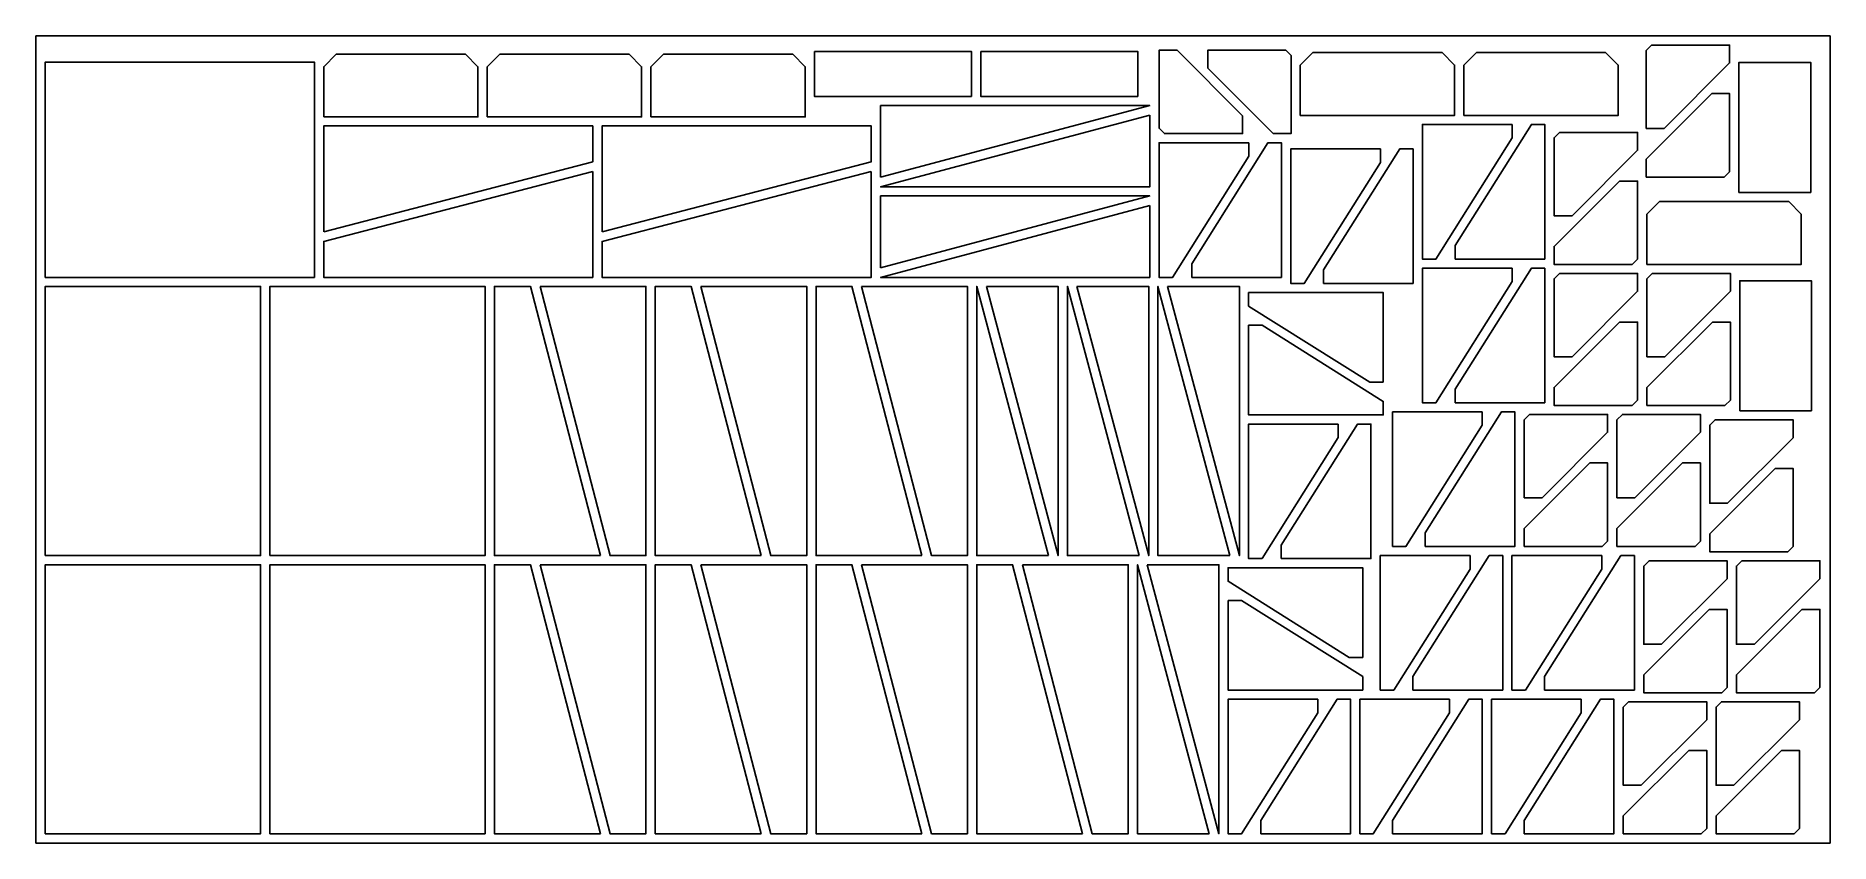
# Model space of a CAD drawing. Header units: metres. Extents: x 0 to 2000, y 0 to 900.
import ezdxf

# ---------------------------------------------------------------- set-up
doc = ezdxf.new("R2010")
doc.units = ezdxf.units.M

msp = doc.modelspace()

# ---------------------------------------------------------------- linework, layer by layer
for points in [[(0, 0), (2000, 0), (2000, 900), (0, 900)], [(1043, 832.4), (1043, 882.4), (868, 882.4), (868, 832.4)], [(1228.4, 832.4), (1228.4, 882.4), (1053.4, 882.4), (1053.4, 832.4)], [(1345, 811), (1272, 884), (1252, 884), (1252, 797), (1258, 791), (1345, 791)], [(1306.2, 864), (1379.2, 791), (1399.2, 791), (1399.2, 878), (1393.2, 884), (1306.2, 884)], [(1409.4, 811.4), (1581.4, 811.4), (1581.4, 867.4), (1567.4, 881.4), (1423.4, 881.4), (1409.4, 867.4)], [(1591.8, 811.4), (1763.8, 811.4), (1763.8, 867.4), (1749.8, 881.4), (1605.8, 881.4), (1591.8, 867.4)], [(1815, 796.8), (1888, 869.8), (1888, 889.8), (1801, 889.8), (1795, 883.8), (1795, 796.8)], [(310.4, 630.8), (310.4, 870.8), (10.4, 870.8), (10.4, 630.8)], [(320.8, 809.6), (492.8, 809.6), (492.8, 865.6), (478.8, 879.6), (334.8, 879.6), (320.8, 865.6)], [(503.2, 809.6), (675.2, 809.6), (675.2, 865.6), (661.2, 879.6), (517.2, 879.6), (503.2, 865.6)], [(685.6, 809.6), (857.6, 809.6), (857.6, 865.6), (843.6, 879.6), (699.6, 879.6), (685.6, 865.6)], [(1898.4, 725.4), (1978.4, 725.4), (1978.4, 870.4), (1898.4, 870.4)], [(941.6, 742.3), (1241.6, 822.3), (941.6, 822.3)], [(1868, 835.6), (1795, 762.6), (1795, 742.6), (1882, 742.6), (1888, 748.6), (1888, 835.6)], [(1241.6, 811.6), (941.6, 731.6), (1241.6, 731.6)], [(1645.6, 801.2), (1545.6, 801.2), (1545.6, 651.2), (1560.6, 651.2), (1645.6, 786.2)], [(1582, 651.2), (1682, 651.2), (1682, 801.2), (1667, 801.2), (1582, 666.2)], [(320.8, 681.6), (620.8, 759.6), (620.8, 799.6), (320.8, 799.6)], [(631.2, 681.6), (931.2, 759.6), (931.2, 799.6), (631.2, 799.6)], [(1352, 780.8), (1252, 780.8), (1252, 630.8), (1267, 630.8), (1352, 765.8)], [(1288.4, 630.8), (1388.4, 630.8), (1388.4, 780.8), (1373.4, 780.8), (1288.4, 645.8)], [(1712.4, 699.4), (1785.4, 772.4), (1785.4, 792.4), (1698.4, 792.4), (1692.4, 786.4), (1692.4, 699.4)], [(1498.8, 774), (1398.8, 774), (1398.8, 624), (1413.8, 624), (1498.8, 759)], [(1435.2, 624), (1535.2, 624), (1535.2, 774), (1520.2, 774), (1435.2, 639)], [(620.8, 748.8), (320.8, 670.8), (320.8, 630.8), (620.8, 630.8)], [(931.2, 748.8), (631.2, 670.8), (631.2, 630.8), (931.2, 630.8)], [(941.6, 641.5), (1241.6, 721.5), (941.6, 721.5)], [(1765.4, 738.2), (1692.4, 665.2), (1692.4, 645.2), (1779.4, 645.2), (1785.4, 651.2), (1785.4, 738.2)], [(1241.6, 710.8), (941.6, 630.8), (1241.6, 630.8)], [(1795.8, 645.2), (1967.8, 645.2), (1967.8, 701.2), (1953.8, 715.2), (1809.8, 715.2), (1795.8, 701.2)], [(1645.6, 641), (1545.6, 641), (1545.6, 491), (1560.6, 491), (1645.6, 626)], [(1582, 491), (1682, 491), (1682, 641), (1667, 641), (1582, 506)], [(10.4, 320.6), (250.4, 320.6), (250.4, 620.6), (10.4, 620.6)], [(260.8, 320.6), (500.8, 320.6), (500.8, 620.6), (260.8, 620.6)], [(629.2, 320.6), (551.2, 620.6), (511.2, 620.6), (511.2, 320.6)], [(562, 620.6), (640, 320.6), (680, 320.6), (680, 620.6)], [(808.4, 320.6), (730.4, 620.6), (690.4, 620.6), (690.4, 320.6)], [(741.2, 620.6), (819.2, 320.6), (859.2, 320.6), (859.2, 620.6)], [(987.6, 320.6), (909.6, 620.6), (869.6, 620.6), (869.6, 320.6)], [(920.4, 620.6), (998.4, 320.6), (1038.4, 320.6), (1038.4, 620.6)], [(1128.8, 320.6), (1048.8, 620.6), (1048.8, 320.6)], [(1059.5, 620.6), (1139.5, 320.6), (1139.5, 620.6)], [(1229.8, 320.6), (1149.8, 620.6), (1149.8, 320.6)], [(1160.5, 620.6), (1240.5, 320.6), (1240.5, 620.6)], [(1330.8, 320.6), (1250.8, 620.6), (1250.8, 320.6)], [(1261.5, 620.6), (1341.5, 320.6), (1341.5, 620.6)], [(1712.4, 542.2), (1785.4, 615.2), (1785.4, 635.2), (1698.4, 635.2), (1692.4, 629.2), (1692.4, 542.2)], [(1815.8, 542.2), (1888.8, 615.2), (1888.8, 635.2), (1801.8, 635.2), (1795.8, 629.2), (1795.8, 542.2)], [(1899.2, 482), (1979.2, 482), (1979.2, 627), (1899.2, 627)], [(1501.8, 513.8), (1501.8, 613.8), (1351.8, 613.8), (1351.8, 598.8), (1486.8, 513.8)], [(1765.4, 581), (1692.4, 508), (1692.4, 488), (1779.4, 488), (1785.4, 494), (1785.4, 581)], [(1868.8, 581), (1795.8, 508), (1795.8, 488), (1882.8, 488), (1888.8, 494), (1888.8, 581)], [(1351.8, 577.4), (1351.8, 477.4), (1501.8, 477.4), (1501.8, 492.4), (1366.8, 577.4)], [(1612.2, 480.8), (1512.2, 480.8), (1512.2, 330.8), (1527.2, 330.8), (1612.2, 465.8)], [(1548.6, 330.8), (1648.6, 330.8), (1648.6, 480.8), (1633.6, 480.8), (1548.6, 345.8)], [(1451.8, 467.2), (1351.8, 467.2), (1351.8, 317.2), (1366.8, 317.2), (1451.8, 452.2)], [(1388.2, 317.2), (1488.2, 317.2), (1488.2, 467.2), (1473.2, 467.2), (1388.2, 332.2)], [(1679, 385), (1752, 458), (1752, 478), (1665, 478), (1659, 472), (1659, 385)], [(1782.4, 385), (1855.4, 458), (1855.4, 478), (1768.4, 478), (1762.4, 472), (1762.4, 385)], [(1885.8, 379), (1958.8, 452), (1958.8, 472), (1871.8, 472), (1865.8, 466), (1865.8, 379)], [(1732, 423.8), (1659, 350.8), (1659, 330.8), (1746, 330.8), (1752, 336.8), (1752, 423.8)], [(1835.4, 423.8), (1762.4, 350.8), (1762.4, 330.8), (1849.4, 330.8), (1855.4, 336.8), (1855.4, 423.8)], [(1938.8, 417.8), (1865.8, 344.8), (1865.8, 324.8), (1952.8, 324.8), (1958.8, 330.8), (1958.8, 417.8)], [(1598.6, 320.6), (1498.6, 320.6), (1498.6, 170.6), (1513.6, 170.6), (1598.6, 305.6)], [(1535, 170.6), (1635, 170.6), (1635, 320.6), (1620, 320.6), (1535, 185.6)], [(1745.4, 320.6), (1645.4, 320.6), (1645.4, 170.6), (1660.4, 170.6), (1745.4, 305.6)], [(1681.8, 170.6), (1781.8, 170.6), (1781.8, 320.6), (1766.8, 320.6), (1681.8, 185.6)], [(10.4, 10.4), (250.4, 10.4), (250.4, 310.4), (10.4, 310.4)], [(260.8, 10.4), (500.8, 10.4), (500.8, 310.4), (260.8, 310.4)], [(629.2, 10.4), (551.2, 310.4), (511.2, 310.4), (511.2, 10.4)], [(562, 310.4), (640, 10.4), (680, 10.4), (680, 310.4)], [(808.4, 10.4), (730.4, 310.4), (690.4, 310.4), (690.4, 10.4)], [(741.2, 310.4), (819.2, 10.4), (859.2, 10.4), (859.2, 310.4)], [(987.6, 10.4), (909.6, 310.4), (869.6, 310.4), (869.6, 10.4)], [(920.4, 310.4), (998.4, 10.4), (1038.4, 10.4), (1038.4, 310.4)], [(1166.8, 10.4), (1088.8, 310.4), (1048.8, 310.4), (1048.8, 10.4)], [(1099.6, 310.4), (1177.6, 10.4), (1217.6, 10.4), (1217.6, 310.4)], [(1308, 10.4), (1228, 310.4), (1228, 10.4)], [(1238.7, 310.4), (1318.7, 10.4), (1318.7, 310.4)], [(1479, 207), (1479, 307), (1329, 307), (1329, 292), (1464, 207)], [(1812.2, 221.8), (1885.2, 294.8), (1885.2, 314.8), (1798.2, 314.8), (1792.2, 308.8), (1792.2, 221.8)], [(1915.6, 221.8), (1988.6, 294.8), (1988.6, 314.8), (1901.6, 314.8), (1895.6, 308.8), (1895.6, 221.8)], [(1329, 270.6), (1329, 170.6), (1479, 170.6), (1479, 185.6), (1344, 270.6)], [(1865.2, 260.6), (1792.2, 187.6), (1792.2, 167.6), (1879.2, 167.6), (1885.2, 173.6), (1885.2, 260.6)], [(1968.6, 260.6), (1895.6, 187.6), (1895.6, 167.6), (1982.6, 167.6), (1988.6, 173.6), (1988.6, 260.6)], [(1429, 160.4), (1329, 160.4), (1329, 10.4), (1344, 10.4), (1429, 145.4)], [(1365.4, 10.4), (1465.4, 10.4), (1465.4, 160.4), (1450.4, 160.4), (1365.4, 25.4)], [(1575.8, 160.4), (1475.8, 160.4), (1475.8, 10.4), (1490.8, 10.4), (1575.8, 145.4)], [(1512.2, 10.4), (1612.2, 10.4), (1612.2, 160.4), (1597.2, 160.4), (1512.2, 25.4)], [(1722.6, 160.4), (1622.6, 160.4), (1622.6, 10.4), (1637.6, 10.4), (1722.6, 145.4)], [(1659, 10.4), (1759, 10.4), (1759, 160.4), (1744, 160.4), (1659, 25.4)], [(1789.4, 64.6), (1862.4, 137.6), (1862.4, 157.6), (1775.4, 157.6), (1769.4, 151.6), (1769.4, 64.6)], [(1892.8, 64.6), (1965.8, 137.6), (1965.8, 157.6), (1878.8, 157.6), (1872.8, 151.6), (1872.8, 64.6)], [(1842.4, 103.4), (1769.4, 30.4), (1769.4, 10.4), (1856.4, 10.4), (1862.4, 16.4), (1862.4, 103.4)], [(1945.8, 103.4), (1872.8, 30.4), (1872.8, 10.4), (1959.8, 10.4), (1965.8, 16.4), (1965.8, 103.4)]]:
    msp.add_lwpolyline(points, close=True)

doc.saveas('drawing.dxf')
